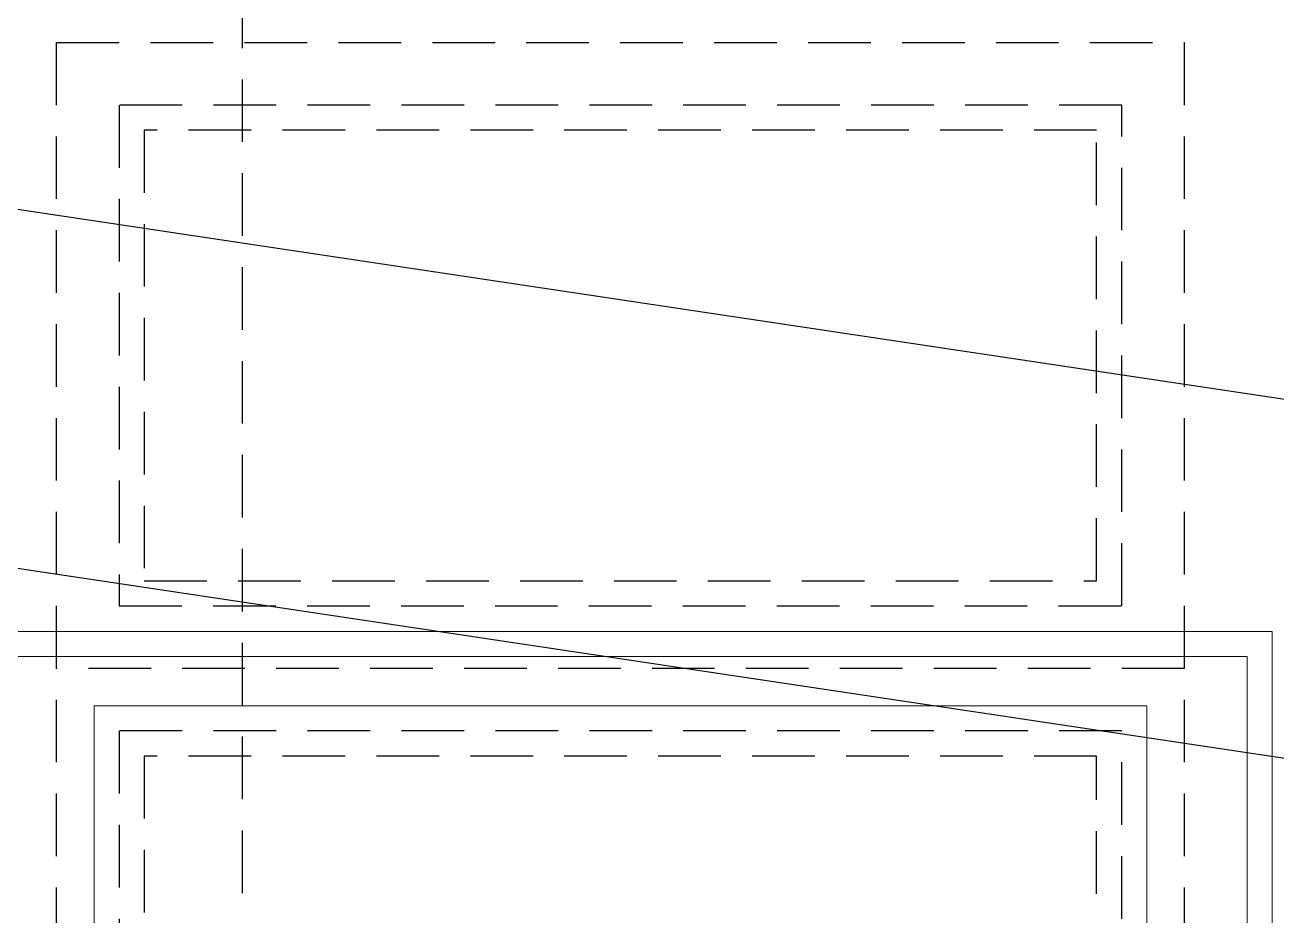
# Model space of a CAD drawing. Header units: inches. Extents: x 258415 to 640093, y 441672 to 945769.
# Drawn here: x 328491 to 329490, y 461749 to 462461 of the extents above; entities that cross this region are included whole.
import ezdxf

# ---------------------------------------------------------------- set-up
doc = ezdxf.new("R2010")
doc.units = ezdxf.units.IN
doc.header["$MEASUREMENT"] = 0
doc.linetypes.add('HIDDEN', pattern=[0.375, 0.25, -0.125])
for name, color, linetype in [('8', 8, 'Continuous'), ('CQ section wall', 3, 'Continuous'), ('CQ spot detail elevation', 1, 'Continuous'), ('CQ Wall hatch_CHB', 8, 'Continuous'), ('CQ_callout', 34, 'Continuous'), ('curtain', 8, 'Continuous')]:
    doc.layers.add(name, color=color, linetype=linetype)
doc.layers.add('CQ Marble', color=6, linetype='Continuous', lineweight=0)
doc.styles.get("Standard").update_dxf_attribs({"font": 'arial.ttf'})
doc.dimstyles.get("Standard").update_dxf_attribs({"dimtxt": 0.18, "dimasz": 0.18, "dimexe": 0.18, "dimexo": 0.0625, "dimgap": 0.09, "dimtad": 0, "dimtih": 1, "dimtoh": 1, "dimdec": 4, "dimzin": 0, "dimdsep": 46, "dimtxsty": 'Standard', "dimcen": 0.09, "dimadec": 0, "dimazin": 0, "dimtfac": 1, "dimtdec": 4, "dimtofl": 0, "dimtmove": 0, "dimatfit": 3, "dimfxl": 1, "dimtolj": 1, "dimtzin": 0, "dimarcsym": 0})

# ---------------------------------------------------------------- blocks, each defined once
blk = doc.blocks.new('section c and d ff12')
at = {"layer": 'CQ Wall hatch_CHB', "ltscale": 300, "extrusion": (1.65644e-08, -2.02966e-09, 1)}
h = blk.add_hatch(dxfattribs=at)
h.set_pattern_fill('AR-CONC', color=256, scale=10, angle=-13.97142, style=0)
h.set_pattern_definition([(36.028577, (7745.6, -14615.695), (68.0890203, -23.40695), [7.5, -82.5]), (341.028577, (7745.6, -14615.695), (4.696116, 76.343932), [6, -66]), (86.480021, (7751.27, -14617.646), (72.7851354, 52.936981), [6.374019, -70.114211]), (32.212777, (7750.43, -14596.29), (99.570572, -41.829513), [11.25, -123.75]), (82.664212, (7758.72, -14599.77), (114.220033, 71.96377), [9.561034, -105.171376]), (337.21274, (7750.43, -14596.29), (114.220033, 71.96377), [9, -99]), (7.028577, (7758.923, -14603.554), (48.2040844, -53.482392), [7.5, -82.5]), (312.028577, (7758.92, -14603.55), (41.119588, 64.495185), [6, -66]), (57.480021, (7762.94, -14608.01), (89.323671, 11.012793), [6.374019, -70.114211]), (23.5285767, (7745.598, -14615.695), (9.2173322, 32.010976), [0, -65.2, 0, -67, 0, -66.25]), (353.528577, (7745.598, -14615.695), (35.0512903, 31.9228578), [0, -38.2, 0, -63.7, 0, -25.25]), (313.5285767, (7723.957, -14610.311), (51.2584374, -15.0772595), [0, -25, 0, -78, 0, -103.5]), (303.528577, (7714.253, -14607.897), (59.0102484, -4.3659754), [0, -32.5, 0, -51.8, 0, -73.5])])
h.paths.add_polyline_path([(327558.05, 463573.85), (327558.05, 463323.85), (332240.08, 463323.85), (332240.08, 463573.85)])
h.paths.add_polyline_path([(327558.05, 459623.85), (327558.05, 459373.85), (332240.08, 459373.85), (332240.08, 459623.85)])
blk = doc.blocks.new('roman blind bath1')
at = {"layer": 'curtain', "color": 2, "lineweight": 0, "elevation": 0}
for points in [[(38719.19, -4294.18), (38198.78, -4294.18), (38198.78, -4648.3, -0.485987), (38466.2, -4648.3), (38502.14, -4586.96, 0.151808), (38719.19, -4654.41)], [(38719.19, -4294.18), (39239.6, -4294.18), (39239.6, -4648.3, 0.485987), (38972.18, -4648.3), (38936.24, -4586.96, -0.151808), (38719.19, -4654.41)], [(38719.19, -4314.18), (38218.78, -4314.18), (38218.78, -4601.09, -0.363765), (38462.62, -4614.85), (38496.09, -4557.74, 0.167042), (38719.19, -4634.41, 0.167042)], [(38719.19, -4314.18), (39219.6, -4314.18), (39219.6, -4601.09, 0.363765), (38975.77, -4614.85), (38942.3, -4557.74, -0.167042), (38719.19, -4634.41, -0.167042)]]:
    blk.add_lwpolyline(points, format="xyb", dxfattribs=at)
blk = doc.blocks.new('window ff-12')
at = {"layer": '8', "linetype": 'HIDDEN', "ltscale": 200}
blk.add_line((330418.69, 461947.04), (329518.34, 461947.04), dxfattribs=at)
blk.add_lwpolyline([(329518.34, 462447.04), (330418.69, 462447.04), (330418.69, 460147.04), (329518.34, 460147.04)], close=True, dxfattribs=at)
at = {"layer": '8', "linetype": 'HIDDEN', "ltscale": 200, "elevation": 0}
for points in [[(329568.34, 461997.04), (330368.69, 461997.04), (330368.69, 462397.04), (329568.34, 462397.04)], [(329588.36, 462017.05), (330348.68, 462017.05), (330348.68, 462377.03), (329588.36, 462377.03)], [(329568.34, 460697.04), (330368.69, 460697.04), (330368.69, 461897.07), (329568.34, 461897.07)], [(329588.36, 460717.05), (330348.68, 460717.05), (330348.68, 461877.05), (329588.36, 461877.05)]]:
    blk.add_lwpolyline(points, close=True, dxfattribs=at)
at = {"layer": 'CQ Marble'}
blk.add_lwpolyline([(329548.34, 461917.04), (330388.69, 461917.04), (330388.69, 460677.04), (329548.34, 460677.04)], close=True, dxfattribs=at)

msp = doc.modelspace()

# ---------------------------------------------------------------- linework, layer by layer
at = {"layer": 'CQ spot detail elevation', "color": 3, "linetype": 'HIDDEN', "ltscale": 200}
msp.add_lwpolyline([(327474.767, 463617.596), (328664.067, 463617.596), (328664.067, 459654.434), (327474.767, 459654.434)], close=True, dxfattribs=at)

# ---------------------------------------------------------------- block references
at = {"layer": 'CQ Marble', "lineweight": 0}
msp.add_blockref('window ff-12', (-1002.344, 0, 0), dxfattribs=at)
at = {"layer": 'CQ section wall'}
msp.add_blockref('section c and d ff12', (0, 0), dxfattribs=at)
at = {"layer": 'curtain', "color": 1, "xscale": -1}
msp.add_blockref('roman blind bath1', (367685.365, 466270.62, 0), dxfattribs=at)

# ---------------------------------------------------------------- leaders
at = {"layer": 'CQ_callout'}
for points in [[(329736.084, 462125.79), (327668.941, 462435.892), (327277.06, 462435.892)], [(329543.765, 461868.073), (327668.941, 462149.324), (327277.06, 462149.324)]]:
    msp.add_leader(points, dimstyle='Standard', override={"dimasz": 10, "dimldrblk": 'Dot', "dimfxl": 0.1, "dimarcsym": 2}, dxfattribs=at)

doc.saveas('drawing.dxf')
